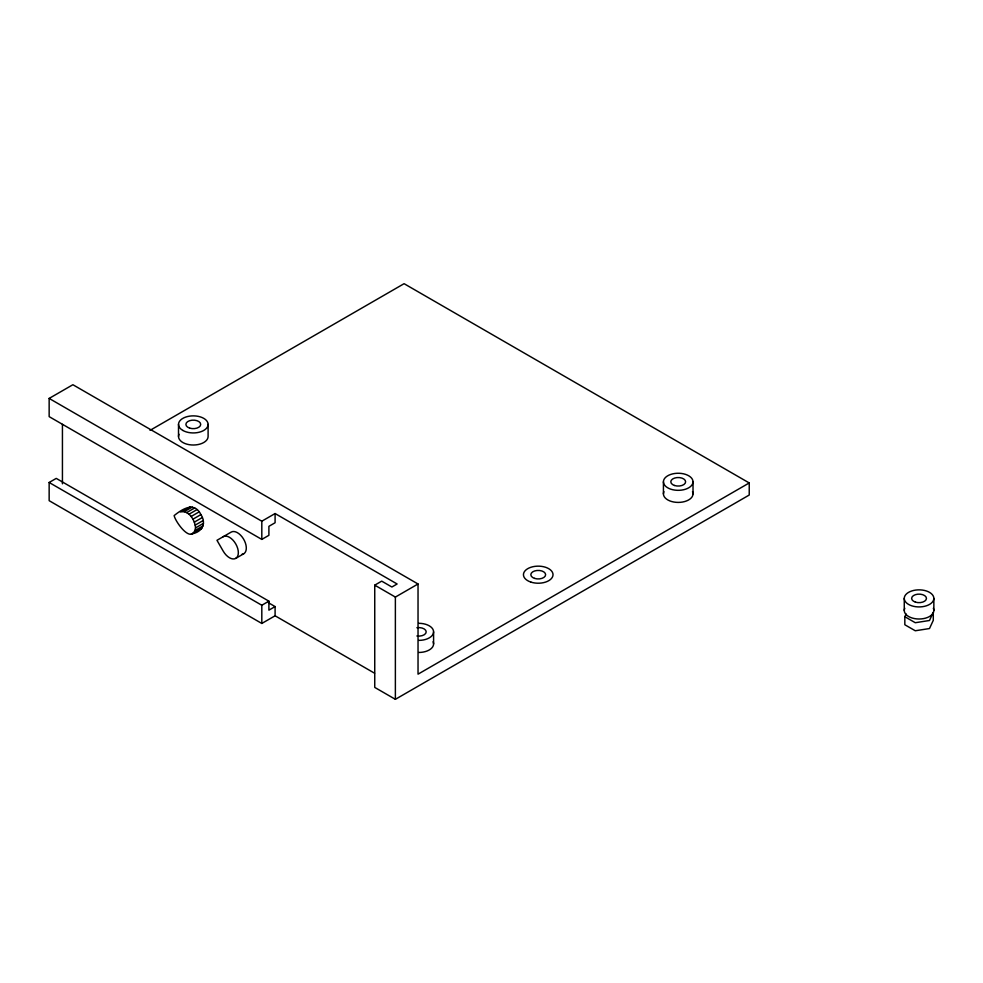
<?xml version="1.0" encoding="UTF-8"?>
<svg xmlns="http://www.w3.org/2000/svg" width="983" height="983" viewBox="0 0 983 983"><rect width="100%" height="100%" fill="white"/><g stroke="black" fill="none" stroke-linecap="round" stroke-linejoin="round"><path stroke-width="1.47" d="M192.938 533.658C202.817 531.434 206.332 522.71 200.901 514.601C194.597 501.527 182.912 508.494 174.151 515.584C175.134 521.481 192.041 545.565 195.531 527.932C195.162 520.486 188.982 509.796 180.405 511.971M904.827 616.71L915.271 622.718L929.5 620.494L933.285 612.274L933.285 620.322L929.5 628.542L915.271 630.767L904.827 624.758L904.827 616.71L906.093 613.97M49.15 398.422L72.889 384.722L418.033 583.988L418.033 674.166L749.23 482.948L749.23 495.027L395.375 699.318L374.744 687.412L374.744 585.155L381.711 581.137L391.885 587.011L397.12 583.988L275.093 513.544L261.81 521.211L49.15 398.422L49.15 416.632L261.81 539.409L268.9 535.317L268.9 526.323L275.093 522.747L275.093 513.544M275.093 615.788L261.81 623.455L49.15 500.679L49.15 482.481L56.24 478.389L268.9 601.166L268.9 610.16L275.093 606.585L275.093 615.788L374.572 673.22M150.043 430.357L404.087 283.682L749.23 482.948M182.248 511.406L190.211 506.798M184.374 511.615L192.349 507.019M186.672 512.585L194.646 507.99M188.957 514.256L196.932 509.661M191.095 516.517L199.07 511.91M192.938 519.196L200.901 514.601M194.339 522.133L202.314 517.525M195.224 525.106L203.198 520.511M195.531 527.932L203.493 523.325M195.224 530.402L203.198 525.794M191.095 534.224L202.314 527.748M241.892 554.351A12.521 7.225 60 0 0 244.484 540.773A12.521 7.225 60 0 0 231.202 532.086L216.973 540.306L223.227 551.156A12.521 7.225 60 0 0 235.748 558.381L243.723 553.785M49.15 482.481L261.81 605.258L268.9 601.166M374.744 585.155L395.375 597.074L418.033 583.988M199.07 529.628L200.901 529.063M268.445 602.751L275.093 606.585M933.85 598.389A14.794 8.54 0 0 1 911.659 605.786A14.794 8.54 0 0 1 911.659 590.992A14.794 8.54 0 0 1 933.85 598.389L933.85 610.468M904.262 598.389L904.262 610.468M693.015 481.793A14.794 8.54 0 0 1 670.824 489.19A14.794 8.54 0 0 1 670.824 474.396A14.794 8.54 0 0 1 693.015 481.793L693.015 493.871M663.427 481.793L663.427 493.871M418.807 623.308A14.794 8.54 0 0 1 433.589 631.848L433.589 643.926M395.375 597.074L395.375 699.318M261.81 521.211L261.81 539.409M261.81 605.258L261.81 623.455M208.101 424.398L208.101 436.477A14.794 8.54 0 0 1 191.378 444.943A14.794 8.54 0 0 1 179.017 434.265M178.513 424.398L178.513 436.477M62.433 424.349L62.433 483.808M433.085 641.715A14.794 8.54 0 0 1 418.807 652.466M223.227 536.693A12.521 7.225 60 0 1 235.748 543.918A12.521 7.225 60 0 1 235.748 558.381M692.511 491.66A14.794 8.54 0 0 1 678.221 502.411A14.794 8.54 0 0 1 663.93 491.66M416.89 627.732A7.397 4.264 0 0 1 426.192 631.848A7.397 4.264 0 0 1 416.89 635.976M433.589 631.848A14.794 8.54 0 0 1 418.807 640.388M933.346 608.256A14.794 8.54 0 0 1 919.056 619.007A14.794 8.54 0 0 1 904.778 608.256M534.543 578.385A7.397 4.264 0 0 0 545.626 574.686A7.397 4.264 0 0 0 534.543 570.988A7.397 4.264 0 0 0 534.543 578.385M530.845 582.083A14.794 8.54 0 0 0 553.024 574.686A14.794 8.54 0 0 0 530.845 567.289A14.794 8.54 0 0 0 530.845 582.083M674.522 485.491A7.397 4.264 0 0 0 685.618 481.793A7.397 4.264 0 0 0 674.522 478.094A7.397 4.264 0 0 0 674.522 485.491M189.608 428.096A7.397 4.264 0 0 0 200.704 424.398A7.397 4.264 0 0 0 189.608 420.699A7.397 4.264 0 0 0 189.608 428.096M182.85 430.443A14.794 8.54 0 0 0 207.597 426.61A14.794 8.54 0 0 0 189.486 416.153A14.794 8.54 0 0 0 182.85 430.443M915.357 602.087A7.397 4.264 0 0 0 926.453 598.389A7.397 4.264 0 0 0 915.357 594.69A7.397 4.264 0 0 0 915.357 602.087"/></g></svg>
